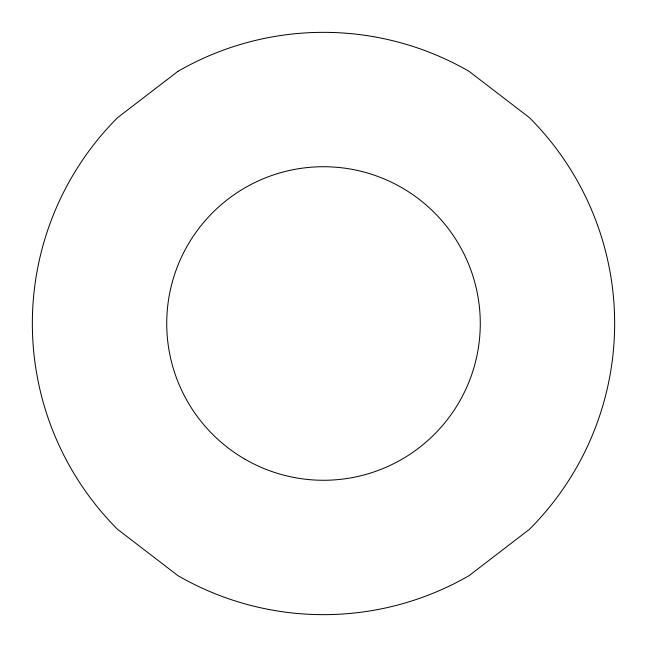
<?xml version="1.0" encoding="UTF-8"?>
<svg xmlns="http://www.w3.org/2000/svg" width="647" height="647" viewBox="0 0 647 647"><rect width="100%" height="100%" fill="white"/><g stroke="black" fill="none" stroke-linecap="round" stroke-linejoin="round"><path stroke-width="0.97" d="M177.925 71.356L117.625 117.625A291.15 291.15 0 0 0 117.625 529.375L177.925 575.644A291.15 291.15 0 0 0 469.075 575.644L529.375 529.375A291.15 291.15 0 0 0 529.375 117.625L469.075 71.356A291.15 291.15 0 0 0 177.925 71.356M245.116 459.273A156.776 156.776 0 0 0 480.276 323.5A156.776 156.776 0 0 0 245.116 187.727A156.776 156.776 0 0 0 245.116 459.273"/></g></svg>
